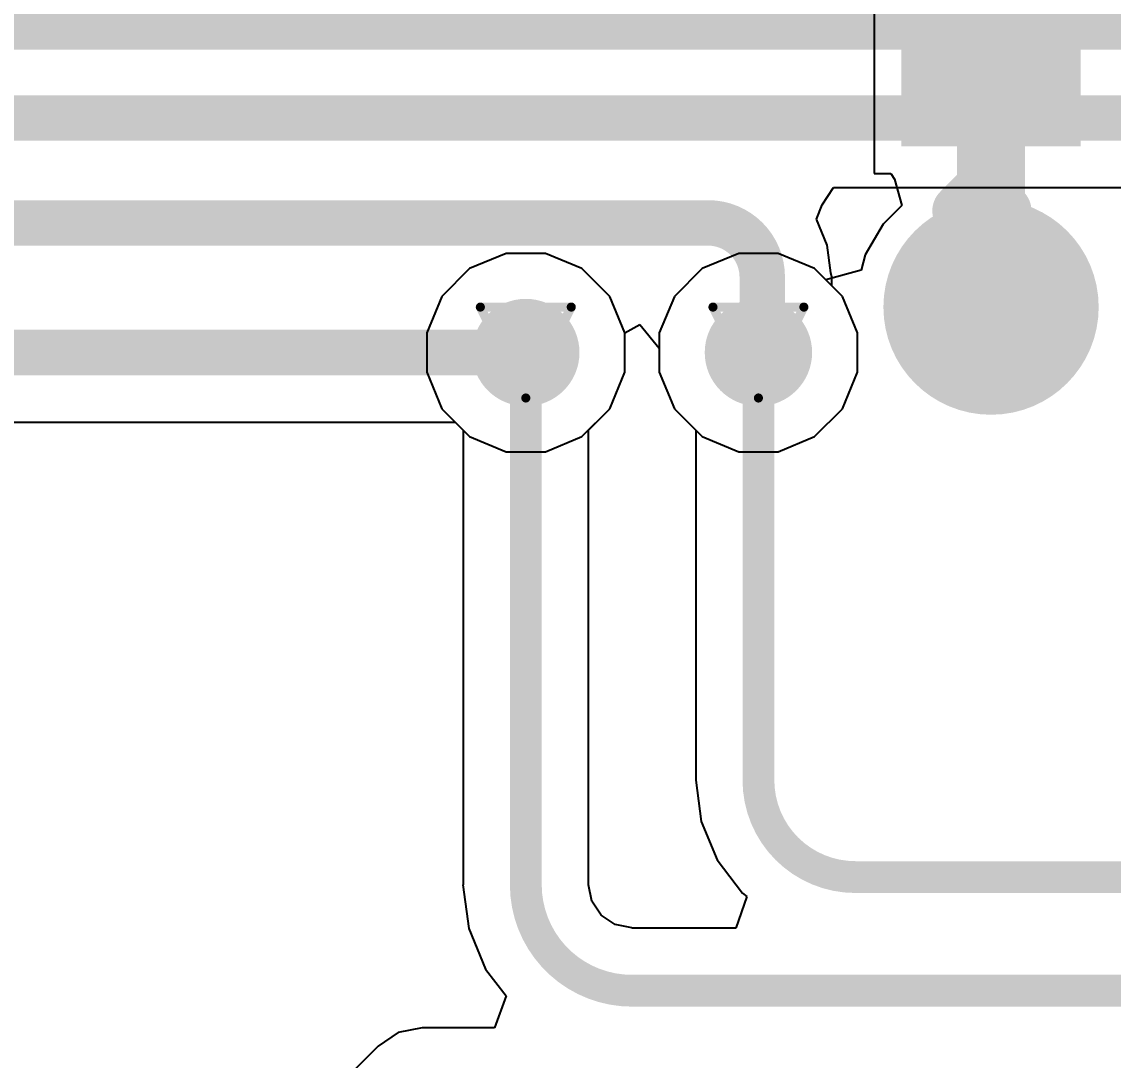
# Model space of a CAD drawing. Header units: inches. Extents: x 0 to 12.2, y 0 to 7.
# Drawn here: x 2.5781 to 2.8182, y 2.7477 to 2.9761 of the extents above; entities that cross this region are included whole.
import ezdxf

# ---------------------------------------------------------------- set-up
doc = ezdxf.new("R2010")
doc.units = ezdxf.units.IN
doc.header["$MEASUREMENT"] = 0
for name, color, linetype in [('Bottom Layer', 5, 'Continuous'), ('Drill Drawing', 1, 'Continuous'), ('Layer 1', 16, 'Continuous'), ('Layer 2', 76, 'Continuous'), ('Top Layer', 1, 'Continuous'), ('Top Overlay', 2, 'Continuous'), ('Top Paste', 8, 'Continuous'), ('Top Solder', 216, 'Continuous'), ('Via Holes', 16, 'Continuous')]:
    doc.layers.add(name, color=color, linetype=linetype)
doc.styles.add('Arial', font='', dxfattribs={"height": 0.2})
doc.styles.get('Arial').set_extended_font_data('Arial')

# ---------------------------------------------------------------- blocks, each defined once
blk = doc.blocks.new('EC21EFA_512_STD_17')
at = {"layer": 'Top Layer'}
blk.add_hatch(color=1, dxfattribs=at).paths.add_polyline_path([(-0.6692913, 0.51181105), (-0.5708661, 0.51181105), (-0.5708661, 0.48031495), (-0.6692913, 0.48031495)])
at = {"layer": 'Top Solder'}
blk.add_hatch(color=216, dxfattribs=at).paths.add_polyline_path([(-0.6732913, 0.51581105), (-0.5668661, 0.51581105), (-0.5668661, 0.47631495), (-0.6732913, 0.47631495)])
at = {"layer": 'Top Overlay'}
for points in [[(-0.6874816, 0.5030784, 0.011811, 0.011811, 0), (-0.6874816, 0.4930784, 0.011811, 0.011811, 0)], [(-0.6874816, 0.5030784, 0.011811, 0.011811, 0), (-0.6824816, 0.4980784, 0.011811, 0.011811, 0)], [(-0.6824816, 0.4980784, 0.011811, 0.011811, 0), (-0.6874816, 0.4930784, 0.011811, 0.011811, 0)]]:
    blk.add_lwpolyline(points, format="xyseb", dxfattribs=at)
for points in [[(-0.6904343, 0.5030784, 0.0059055, 0.0059055, 1), (-0.6845289, 0.5030784, 0.0059055, 0.0059055, 1)], [(-0.6904343, 0.5030784, 0.0059055, 0.0059055, 1), (-0.6845289, 0.5030784, 0.0059055, 0.0059055, 1)], [(-0.6854343, 0.4980784, 0.0059055, 0.0059055, 1), (-0.6795289, 0.4980784, 0.0059055, 0.0059055, 1)], [(-0.6854343, 0.4980784, 0.0059055, 0.0059055, 1), (-0.6795289, 0.4980784, 0.0059055, 0.0059055, 1)], [(-0.6904343, 0.4930784, 0.0059055, 0.0059055, 1), (-0.6845289, 0.4930784, 0.0059055, 0.0059055, 1)], [(-0.6904343, 0.4930784, 0.0059055, 0.0059055, 1), (-0.6845289, 0.4930784, 0.0059055, 0.0059055, 1)]]:
    blk.add_lwpolyline(points, format="xyseb", close=True, dxfattribs=at)

msp = doc.modelspace()

# ---------------------------------------------------------------- hatches: boundary and pattern name
at = {"layer": 'Bottom Layer'}
h = msp.add_hatch(color=5, dxfattribs=at)
edge = h.paths.add_edge_path()
edge.add_arc((2.6889749, 2.9033876), 0.011811, 0, 360)
h = msp.add_hatch(color=5, dxfattribs=at)
edge = h.paths.add_edge_path()
edge.add_arc((2.740156, 2.9033876), 0.011811, 0, 360)
at = {"layer": 'Layer 1'}
h = msp.add_hatch(color=16, dxfattribs=at)
edge = h.paths.add_edge_path()
edge.add_arc((2.6889749, 2.9033876), 0.011811, 0, 360)
h = msp.add_hatch(color=16, dxfattribs=at)
edge = h.paths.add_edge_path()
edge.add_arc((2.740156, 2.9033876), 0.011811, 0, 360)
at = {"layer": 'Layer 2'}
h = msp.add_hatch(color=76, dxfattribs=at)
edge = h.paths.add_edge_path()
edge.add_arc((2.6889749, 2.9033876), 0.011811, 0, 360)
h = msp.add_hatch(color=76, dxfattribs=at)
edge = h.paths.add_edge_path()
edge.add_arc((2.740156, 2.9033876), 0.011811, 0, 360)
at = {"layer": 'Top Layer'}
h = msp.add_hatch(color=1, dxfattribs=at)
edge = h.paths.add_edge_path()
edge.add_arc((2.7913371, 2.9133876), 0.019685, 0, 360)
h = msp.add_hatch(color=1, dxfattribs=at)
edge = h.paths.add_edge_path()
edge.add_arc((2.6889749, 2.9033876), 0.011811, 0, 360)
h = msp.add_hatch(color=1, dxfattribs=at)
edge = h.paths.add_edge_path()
edge.add_arc((2.740156, 2.9033876), 0.011811, 0, 360)
at = {"layer": 'Top Paste'}
h = msp.add_hatch(color=8, dxfattribs=at)
edge = h.paths.add_edge_path()
edge.add_arc((2.7913371, 2.9133876), 0.019685, 0, 360)
at = {"layer": 'Top Solder'}
h = msp.add_hatch(color=216, dxfattribs=at)
edge = h.paths.add_edge_path()
edge.add_arc((2.7913371, 2.9133876), 0.023685, 0, 360)
at = {"layer": 'Via Holes'}
h = msp.add_hatch(color=7, dxfattribs=at)
edge = h.paths.add_edge_path()
edge.add_arc((2.6889749, 2.9033876), 0.0059055, 0, 360)
h = msp.add_hatch(color=7, dxfattribs=at)
edge = h.paths.add_edge_path()
edge.add_arc((2.740156, 2.9033876), 0.0059055, 0, 360)

# ---------------------------------------------------------------- linework, layer by layer
at = {"layer": 'Bottom Layer'}
for p, q in [((2.7541693, 2.935915), (2.7567105, 2.9397061)), ((2.7567105, 2.9397061), (2.9807676, 2.9397061)), ((2.7529539, 2.9327061), (2.7541693, 2.935915)), ((2.7553075, 2.9270237), (2.7529539, 2.9327061)), ((2.7561114, 2.9209173), (2.7553075, 2.9270237)), ((2.7562939, 2.92), (2.7561114, 2.9209173)), ((2.7562939, 2.9180951), (2.7562939, 2.92)), ((2.7586465, 2.9157425), (2.7562939, 2.9180951)), ((2.761967, 2.9077261), (2.7586465, 2.9157425)), ((2.7107859, 2.907726), (2.7140822, 2.9095907)), ((2.7140822, 2.9095907), (2.718345, 2.9043143)), ((2.7107859, 2.8990491), (2.7107859, 2.907726)), ((2.761967, 2.8990491), (2.761967, 2.9077261)), ((2.718345, 2.9043143), (2.718345, 2.8990491)), ((2.7074654, 2.8910327), (2.7107859, 2.8990491)), ((2.718345, 2.8990491), (2.7216655, 2.8910327)), ((2.7586465, 2.8910327), (2.761967, 2.8990491)), ((2.7013298, 2.8848971), (2.7074654, 2.8910327)), ((2.7216655, 2.8910327), (2.7278011, 2.8848971)), ((2.7525109, 2.8848971), (2.7586465, 2.8910327)), ((2.173179, 2.8880936), (2.6734234, 2.8880937)), ((2.6734234, 2.8880937), (2.67662, 2.8848971)), ((2.67662, 2.8848971), (2.6846364, 2.8815766)), ((2.6933134, 2.8815766), (2.7013298, 2.8848971)), ((2.7278011, 2.8848971), (2.7358175, 2.8815766)), ((2.7444945, 2.8815766), (2.7525109, 2.8848971)), ((2.6846364, 2.8815766), (2.6933134, 2.8815766)), ((2.7358175, 2.8815766), (2.7444945, 2.8815766))]:
    msp.add_line(p, q, dxfattribs=at)
for points in [[(0.9702504, 2.975, 0.01, 0.01, 0), (3.0309544, 2.975, 0.01, 0.01, 0)], [(0.988, 2.955, 0.01, 0.01, 0), (2.9835677, 2.955, 0.01, 0.01, 0)], [(1.582816, 2.9319054, 0.01, 0.01, 0), (2.7290946, 2.9319054, 0.01, 0.01, 0)], [(2.7290946, 2.9319054, 0.01, 0.01, -0.4142135623730951), (2.741, 2.92, 0.01, 0.01, 0)], [(2.741, 2.9042316, 0.01, 0.01, 0), (2.741, 2.92, 0.01, 0.01, 0)], [(1.9594388, 2.9033875, 0.01, 0.01, 0), (2.6889749, 2.9033876, 0.01, 0.01, 0)], [(2.741, 2.9042316, 0.01, 0.01, -0.4142135623730951), (2.740156, 2.9033876, 0.01, 0.01, 0)]]:
    msp.add_lwpolyline(points, format="xyseb", dxfattribs=at)
for points in [[(2.7265946, 2.9319054, 0.005, 0.005, 1), (2.7315946, 2.9319054, 0.005, 0.005, 1)], [(2.7265946, 2.9319054, 0.005, 0.005, 1), (2.7315946, 2.9319054, 0.005, 0.005, 1)], [(2.7385, 2.92, 0.005, 0.005, 1), (2.7435, 2.92, 0.005, 0.005, 1)], [(2.7385, 2.92, 0.005, 0.005, 1), (2.7435, 2.92, 0.005, 0.005, 1)], [(2.6864749, 2.9033876, 0.005, 0.005, 1), (2.6914749, 2.9033876, 0.005, 0.005, 1)], [(2.737656, 2.9033876, 0.005, 0.005, 1), (2.742656, 2.9033876, 0.005, 0.005, 1)], [(2.7385, 2.9042316, 0.005, 0.005, 1), (2.7435, 2.9042316, 0.005, 0.005, 1)], [(2.7385, 2.9042316, 0.005, 0.005, 1), (2.7435, 2.9042316, 0.005, 0.005, 1)]]:
    msp.add_lwpolyline(points, format="xyseb", close=True, dxfattribs=at)
at = {"layer": 'Drill Drawing'}
for points in [[(2.6789749, 2.9133876, 0.002, 0.002, 0), (2.6989749, 2.9133876, 0.002, 0.002, 0)], [(2.6789749, 2.9133876, 0.002, 0.002, 0), (2.6889749, 2.8933876, 0.002, 0.002, 0)], [(2.6889749, 2.8933876, 0.002, 0.002, 0), (2.6989749, 2.9133876, 0.002, 0.002, 0)], [(2.730156, 2.9133876, 0.002, 0.002, 0), (2.750156, 2.9133876, 0.002, 0.002, 0)], [(2.730156, 2.9133876, 0.002, 0.002, 0), (2.740156, 2.8933876, 0.002, 0.002, 0)], [(2.740156, 2.8933876, 0.002, 0.002, 0), (2.750156, 2.9133876, 0.002, 0.002, 0)]]:
    msp.add_lwpolyline(points, format="xyseb", dxfattribs=at)
for points in [[(2.6784749, 2.9133876, 0.001, 0.001, 1), (2.6794749, 2.9133876, 0.001, 0.001, 1)], [(2.6784749, 2.9133876, 0.001, 0.001, 1), (2.6794749, 2.9133876, 0.001, 0.001, 1)], [(2.6984749, 2.9133876, 0.001, 0.001, 1), (2.6994749, 2.9133876, 0.001, 0.001, 1)], [(2.6984749, 2.9133876, 0.001, 0.001, 1), (2.6994749, 2.9133876, 0.001, 0.001, 1)], [(2.729656, 2.9133876, 0.001, 0.001, 1), (2.730656, 2.9133876, 0.001, 0.001, 1)], [(2.729656, 2.9133876, 0.001, 0.001, 1), (2.730656, 2.9133876, 0.001, 0.001, 1)], [(2.749656, 2.9133876, 0.001, 0.001, 1), (2.750656, 2.9133876, 0.001, 0.001, 1)], [(2.749656, 2.9133876, 0.001, 0.001, 1), (2.750656, 2.9133876, 0.001, 0.001, 1)], [(2.6884749, 2.8933876, 0.001, 0.001, 1), (2.6894749, 2.8933876, 0.001, 0.001, 1)], [(2.6884749, 2.8933876, 0.001, 0.001, 1), (2.6894749, 2.8933876, 0.001, 0.001, 1)], [(2.739656, 2.8933876, 0.001, 0.001, 1), (2.740656, 2.8933876, 0.001, 0.001, 1)], [(2.739656, 2.8933876, 0.001, 0.001, 1), (2.740656, 2.8933876, 0.001, 0.001, 1)]]:
    msp.add_lwpolyline(points, format="xyseb", close=True, dxfattribs=at)
at = {"layer": 'Layer 1'}
for p, q in [((2.6846364, 2.9251986), (2.67662, 2.9218781)), ((2.6933134, 2.9251986), (2.6846364, 2.9251986)), ((2.7013298, 2.9218781), (2.6933134, 2.9251986)), ((2.7358175, 2.9251986), (2.7278011, 2.9218781)), ((2.7444945, 2.9251986), (2.7358175, 2.9251986)), ((2.7525109, 2.9218781), (2.7444945, 2.9251986)), ((2.67662, 2.9218781), (2.6704844, 2.9157425)), ((2.7074654, 2.9157425), (2.7013298, 2.9218781)), ((2.7278011, 2.9218781), (2.7216655, 2.9157425)), ((2.7586465, 2.9157425), (2.7525109, 2.9218781)), ((2.6704844, 2.9157425), (2.6671639, 2.9077261)), ((2.7107859, 2.9077261), (2.7074654, 2.9157425)), ((2.7216655, 2.9157425), (2.718345, 2.9077261)), ((2.761967, 2.9077261), (2.7586465, 2.9157425)), ((2.6671639, 2.9077261), (2.6671639, 2.8990491)), ((2.7107859, 2.8990491), (2.7107859, 2.9077261)), ((2.718345, 2.9077261), (2.718345, 2.8990491)), ((2.761967, 2.8990491), (2.761967, 2.9077261)), ((2.6671639, 2.8990491), (2.6704844, 2.8910327)), ((2.7074654, 2.8910327), (2.7107859, 2.8990491)), ((2.718345, 2.8990491), (2.7216655, 2.8910327)), ((2.7586465, 2.8910327), (2.761967, 2.8990491)), ((2.6704844, 2.8910327), (2.67662, 2.8848971)), ((2.7013298, 2.8848971), (2.7074654, 2.8910327)), ((2.7216655, 2.8910327), (2.7278011, 2.8848971)), ((2.7525109, 2.8848971), (2.7586465, 2.8910327)), ((2.67662, 2.8848971), (2.6846364, 2.8815766)), ((2.6933134, 2.8815766), (2.7013298, 2.8848971)), ((2.7278011, 2.8848971), (2.7358175, 2.8815766)), ((2.7444945, 2.8815766), (2.7525109, 2.8848971)), ((2.6846364, 2.8815766), (2.6933134, 2.8815766)), ((2.7358175, 2.8815766), (2.7444945, 2.8815766))]:
    msp.add_line(p, q, dxfattribs=at)
at = {"layer": 'Layer 2'}
for p, q in [((2.6846364, 2.9251986), (2.67662, 2.9218781)), ((2.6933134, 2.9251986), (2.6846364, 2.9251986)), ((2.7013298, 2.9218781), (2.6933134, 2.9251986)), ((2.7358175, 2.9251986), (2.7278011, 2.9218781)), ((2.7444945, 2.9251986), (2.7358175, 2.9251986)), ((2.7525109, 2.9218781), (2.7444945, 2.9251986)), ((2.67662, 2.9218781), (2.6704844, 2.9157425)), ((2.7074654, 2.9157425), (2.7013298, 2.9218781)), ((2.7278011, 2.9218781), (2.7216655, 2.9157425)), ((2.7586465, 2.9157425), (2.7525109, 2.9218781)), ((2.6704844, 2.9157425), (2.6671639, 2.9077261)), ((2.7107859, 2.9077261), (2.7074654, 2.9157425)), ((2.7216655, 2.9157425), (2.718345, 2.9077261)), ((2.761967, 2.9077261), (2.7586465, 2.9157425)), ((2.6671639, 2.9077261), (2.6671639, 2.8990491)), ((2.7107859, 2.8990491), (2.7107859, 2.9077261)), ((2.718345, 2.9077261), (2.718345, 2.8990491)), ((2.761967, 2.8990491), (2.761967, 2.9077261)), ((2.6671639, 2.8990491), (2.6704844, 2.8910327)), ((2.7074654, 2.8910327), (2.7107859, 2.8990491)), ((2.718345, 2.8990491), (2.7216655, 2.8910327)), ((2.7586465, 2.8910327), (2.761967, 2.8990491)), ((2.6704844, 2.8910327), (2.67662, 2.8848971)), ((2.7013298, 2.8848971), (2.7074654, 2.8910327)), ((2.7216655, 2.8910327), (2.7278011, 2.8848971)), ((2.7525109, 2.8848971), (2.7586465, 2.8910327)), ((2.67662, 2.8848971), (2.6846364, 2.8815766)), ((2.6933134, 2.8815766), (2.7013298, 2.8848971)), ((2.7278011, 2.8848971), (2.7358175, 2.8815766)), ((2.7444945, 2.8815766), (2.7525109, 2.8848971)), ((2.6846364, 2.8815766), (2.6933134, 2.8815766)), ((2.7358175, 2.8815766), (2.7444945, 2.8815766))]:
    msp.add_line(p, q, dxfattribs=at)
at = {"layer": 'Top Layer'}
for p, q in [((2.7655891, 3.0611829), (2.7655891, 2.9427577)), ((2.7655891, 2.9427577), (2.7692678, 2.9427577)), ((2.7692678, 2.9427577), (2.7701154, 2.9415187)), ((2.7701154, 2.9415187), (2.7717262, 2.9357577)), ((2.7717262, 2.9357577), (2.7675831, 2.9316146)), ((2.7675831, 2.9316146), (2.763675, 2.9248456)), ((2.6846364, 2.9251986), (2.67662, 2.9218781)), ((2.6933134, 2.9251986), (2.6846364, 2.9251986)), ((2.7013298, 2.9218781), (2.6933134, 2.9251986)), ((2.7358175, 2.9251986), (2.7278011, 2.9218781)), ((2.7444945, 2.9251986), (2.7358175, 2.9251986)), ((2.7525109, 2.9218781), (2.7444945, 2.9251986)), ((2.763675, 2.9248456), (2.7627807, 2.9215079)), ((2.67662, 2.9218781), (2.6704844, 2.9157425)), ((2.7074654, 2.9157425), (2.7013298, 2.9218781)), ((2.7278011, 2.9218781), (2.7216655, 2.9157425)), ((2.7549732, 2.9194158), (2.7525109, 2.9218781)), ((2.7627807, 2.9215079), (2.7549732, 2.9194158)), ((2.6704844, 2.9157425), (2.6671639, 2.9077261)), ((2.7107859, 2.9077261), (2.7074654, 2.9157425)), ((2.7216655, 2.9157425), (2.718345, 2.9077261)), ((2.6671639, 2.9077261), (2.6671639, 2.8990491)), ((2.7107859, 2.8990491), (2.7107859, 2.9077261)), ((2.718345, 2.9077261), (2.718345, 2.8990491)), ((2.6671639, 2.8990491), (2.6704844, 2.8910327)), ((2.7074654, 2.8910327), (2.7107859, 2.8990491)), ((2.718345, 2.8990491), (2.7216655, 2.8910327)), ((2.6704844, 2.8910327), (2.6752104, 2.8863067)), ((2.7027394, 2.8863067), (2.7074654, 2.8910327)), ((2.7216655, 2.8910327), (2.7263915, 2.8863067)), ((2.6752104, 2.8863067), (2.6752104, 2.7933089)), ((2.7027394, 2.7863298), (2.7027394, 2.8863067)), ((2.7263915, 2.8863067), (2.7263915, 2.8093272)), ((2.7263915, 2.8093272), (2.7263555, 2.8093272)), ((2.7263555, 2.8093272), (2.7275524, 2.8002355)), ((2.7275524, 2.8002355), (2.7310617, 2.7917634)), ((2.6752104, 2.7933089), (2.6751569, 2.7863301)), ((2.7310617, 2.7917634), (2.7366442, 2.7844882)), ((2.6751569, 2.7863301), (2.6751567, 2.7863294)), ((2.6751567, 2.7863294), (2.6764228, 2.7767149)), ((2.7027396, 2.7863295), (2.7027394, 2.7863298)), ((2.702792, 2.7863295), (2.7027396, 2.7863295)), ((2.7035161, 2.7826891), (2.702792, 2.7863295)), ((2.7375877, 2.7837642), (2.7352115, 2.7767642)), ((2.7366442, 2.7844882), (2.7375877, 2.7837642)), ((2.7055782, 2.779603), (2.7035161, 2.7826891)), ((2.7086643, 2.7775409), (2.7055782, 2.779603)), ((2.6764228, 2.7767149), (2.6801338, 2.7677556)), ((2.7123046, 2.7768168), (2.7086643, 2.7775409)), ((2.7123262, 2.7768211), (2.7123046, 2.7768168)), ((2.7123262, 2.77679), (2.7123262, 2.7768211)), ((2.7123577, 2.7767642), (2.7123262, 2.77679)), ((2.7352115, 2.7767642), (2.7123577, 2.7767642)), ((2.6801338, 2.7677556), (2.6846474, 2.7618734)), ((2.6846474, 2.7618734), (2.68209, 2.7548734)), ((2.6661907, 2.7548734), (2.6609232, 2.7538256)), ((2.68209, 2.7548734), (2.6661907, 2.7548734)), ((2.6609232, 2.7538256), (2.6564577, 2.7508419)), ((2.6564575, 2.7508416), (2.4972009, 2.5915851)), ((2.6564577, 2.7508419), (2.6564575, 2.7508416))]:
    msp.add_line(p, q, dxfattribs=at)
for points in [[(2.7913371, 2.9133876, 0.015, 0.015, 0), (2.7913371, 3.0019703, 0.015, 0.015, 0)], [(2.6889749, 2.7863297, 0.007, 0.007, 0), (2.6889749, 2.9033876, 0.007, 0.007, 0)], [(2.740156, 2.8093272, 0.007, 0.007, 0), (2.740156, 2.9033876, 0.007, 0.007, 0)], [(2.7614832, 2.788, 0.007, 0.007, -0.4142135623730951), (2.740156, 2.8093272, 0.007, 0.007, 0)], [(2.7614832, 2.788, 0.007, 0.007, 0), (4.144, 2.788, 0.007, 0.007, 0)], [(2.7123576, 2.7629997, 0.007, 0.007, -0.4148828727717425), (2.6889748, 2.7863297, 0.007, 0.007, 0)], [(2.7123576, 2.7629997, 0.007, 0.007, 0), (4.1495814, 2.7629998, 0.007, 0.007, 0)]]:
    msp.add_lwpolyline(points, format="xyseb", dxfattribs=at)
for points in [[(2.7875871, 2.9133876, 0.0075, 0.0075, 1), (2.7950871, 2.9133876, 0.0075, 0.0075, 1)], [(2.6872249, 2.9033876, 0.0035, 0.0035, 1), (2.6907249, 2.9033876, 0.0035, 0.0035, 1)], [(2.738406, 2.9033876, 0.0035, 0.0035, 1), (2.741906, 2.9033876, 0.0035, 0.0035, 1)], [(2.738406, 2.8093272, 0.0035, 0.0035, 1), (2.741906, 2.8093272, 0.0035, 0.0035, 1)], [(2.738406, 2.8093272, 0.0035, 0.0035, 1), (2.741906, 2.8093272, 0.0035, 0.0035, 1)], [(2.7597332, 2.788, 0.0035, 0.0035, 1), (2.7632332, 2.788, 0.0035, 0.0035, 1)], [(2.7597332, 2.788, 0.0035, 0.0035, 1), (2.7632332, 2.788, 0.0035, 0.0035, 1)], [(2.6872248, 2.7863297, 0.0035, 0.0035, 1), (2.6907248, 2.7863297, 0.0035, 0.0035, 1)], [(2.6872249, 2.7863297, 0.0035, 0.0035, 1), (2.6907249, 2.7863297, 0.0035, 0.0035, 1)], [(2.7106076, 2.7629997, 0.0035, 0.0035, 1), (2.7141076, 2.7629997, 0.0035, 0.0035, 1)], [(2.7106076, 2.7629997, 0.0035, 0.0035, 1), (2.7141076, 2.7629997, 0.0035, 0.0035, 1)]]:
    msp.add_lwpolyline(points, format="xyseb", close=True, dxfattribs=at)

# ---------------------------------------------------------------- block references
at = {"rotation": 90}
msp.add_blockref('EC21EFA_512_STD_17', (3.2874001, 3.622049), dxfattribs=at)

# ---------------------------------------------------------------- texts
at = {"layer": 'Top Overlay', "style": 'Arial'}
msp.add_text('R37', height=0.03, rotation=45, dxfattribs=at).set_placement((2.5426997, 2.9461712))

doc.saveas('drawing.dxf')
